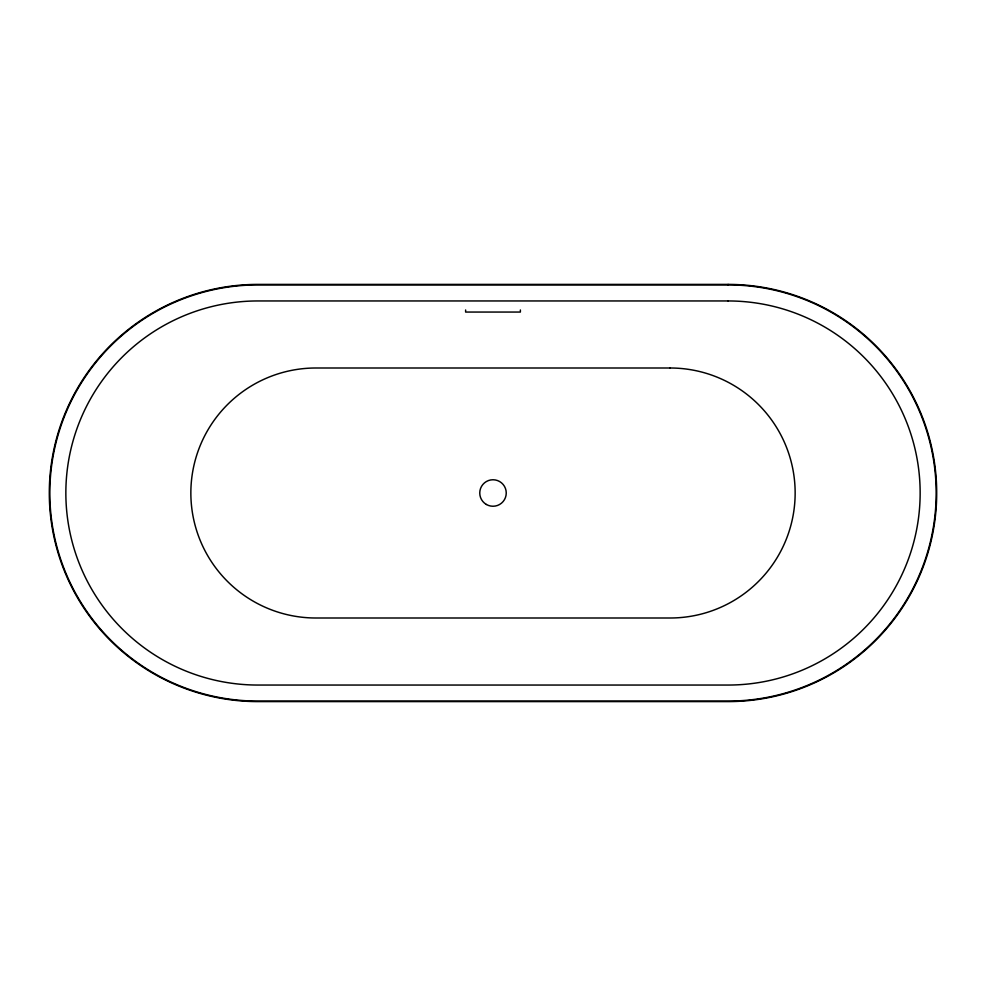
<?xml version="1.0" encoding="UTF-8"?>
<svg xmlns="http://www.w3.org/2000/svg" width="986" height="986" viewBox="0 0 986 986"><rect width="100%" height="100%" fill="white"/><g stroke="black" fill="none" stroke-linecap="round" stroke-linejoin="round"><path stroke-width="1.48" d="M520.374 309.974L520.374 312.057L465.626 312.057L465.626 309.974M728.099 284.399L257.901 284.399A208.601 208.601 0 0 0 49.3 493A208.601 208.601 0 0 0 257.901 701.601L728.099 701.601A208.601 208.601 0 0 0 936.7 493A208.601 208.601 0 0 0 728.099 284.399M728.099 284.917L257.901 284.917A208.083 208.083 0 0 0 49.818 493A208.083 208.083 0 0 0 257.901 701.083L728.099 701.083A208.083 208.083 0 0 0 936.182 493A208.083 208.083 0 0 0 728.099 284.917M728.099 300.952L257.901 300.952A192.048 192.048 0 0 0 65.852 493A192.048 192.048 0 0 0 257.901 685.048L728.099 685.048A192.048 192.048 0 0 0 920.148 493A192.048 192.048 0 0 0 728.099 300.952M670.147 368L315.853 368A125 125 0 0 0 190.853 493A125 125 0 0 0 315.853 618L670.147 618A125 125 0 0 0 795.147 493A125 125 0 0 0 670.147 368M486.381 504.475A13.249 13.249 0 0 0 506.249 493A13.249 13.249 0 0 0 486.381 481.525A13.249 13.249 0 0 0 486.381 504.475"/></g></svg>
